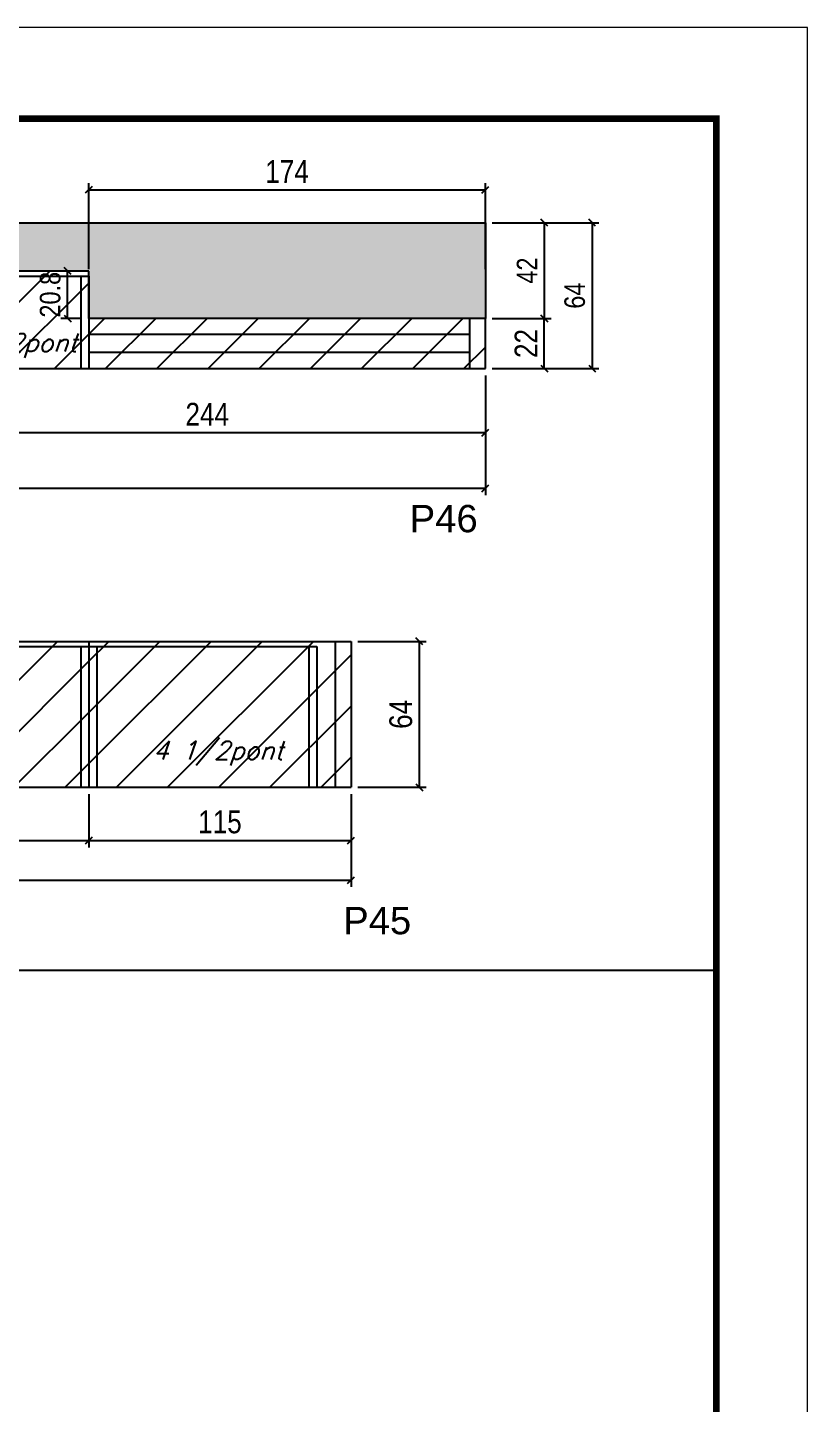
# Model space of a CAD drawing. Extents: x -20960 to -5926, y -2106 to 21915.
# Drawn here: x -7881 to -7538, y 15569 to 16173 of the extents above; entities that cross this region are included whole.
import ezdxf

# ---------------------------------------------------------------- set-up
doc = ezdxf.new("R2010")
doc.units = 0
doc.linetypes.add('DASHED', pattern=[0.75, 0.5, -0.25])
for name, color, linetype in [('5', 5, 'Continuous'), ('COTA', 241, 'Continuous'), ('Painéis', 200, 'Continuous'), ('Reaproveitamento', 251, 'Continuous'), ('SARR_2.2x7', 40, 'Continuous'), ('SARR_3.5x7', 81, 'Continuous'), ('texto', 7, 'Continuous')]:
    doc.layers.add(name, color=color, linetype=linetype)
doc.layers.add('Folhas', color=255, linetype='Continuous', lineweight=9)
doc.layers.add('SARRAFO DE PRESSAO', color=251, linetype='DASHED', lineweight=9)
doc.styles.add('COTA TECNICA', font='techl___.ttf', dxfattribs={"height": 10})
doc.styles.add('COTA TECNICA-50', font='techl___.ttf', dxfattribs={"height": 9})
doc.styles.add('Romans', font='romans.shx')
doc.styles.get("Standard").update_dxf_attribs({"font": 'arial.ttf'})
doc.dimstyles.new('COTA PAINEL-50', dxfattribs={"dimtxt": 9, "dimasz": 3, "dimexe": 3, "dimexo": 3, "dimgap": 3, "dimtad": 1, "dimdec": 1, "dimzin": 12, "dimdsep": 46, "dimtxsty": 'COTA TECNICA-50', "dimblk1": 'OBLIQUE', "dimblk2": 'OBLIQUE', "dimsah": 1, "dimcen": 0.9, "dimclrd": 4, "dimclre": 4, "dimclrt": 240, "dimadec": 1, "dimazin": 3, "dimtfac": 1, "dimtdec": 1, "dimtmove": 0, "dimatfit": 3, "dimfxl": 1, "dimtolj": 1, "dimtzin": 12, "dimarcsym": 0})
doc.dimstyles.new('PAINEL', dxfattribs={"dimtxt": 10, "dimasz": 3, "dimexe": 3, "dimexo": 3, "dimgap": 3, "dimtad": 1, "dimdec": 1, "dimzin": 12, "dimdsep": 46, "dimtxsty": 'COTA TECNICA', "dimblk1": 'OBLIQUE', "dimblk2": 'OBLIQUE', "dimsah": 1, "dimcen": 0.9, "dimclrd": 4, "dimclre": 4, "dimclrt": 240, "dimadec": 1, "dimazin": 3, "dimtfac": 1, "dimtdec": 1, "dimtmove": 0, "dimatfit": 3, "dimfxl": 1, "dimtolj": 1, "dimtzin": 12, "dimarcsym": 0})
pattern_1 = [(45, (-137608.737, -16626.784), (-11.2253202, 11.2253202), [])]

# ---------------------------------------------------------------- blocks, each defined once
blk = doc.blocks.new('9999999999')
at = {"layer": 'Folhas'}
blk.add_lwpolyline([(98138.98, 34190.21), (99623.98, 34190.21), (99623.98, 35240.21), (98138.98, 35240.21)], close=True, dxfattribs=at)
at = {"layer": 'Folhas', "color": 30, "const_width": 3}
blk.add_lwpolyline([(98213.98, 34230.21), (99583.98, 34230.21), (99583.98, 35200.21), (98213.98, 35200.21)], close=True, dxfattribs=at)
blk = doc.blocks.new('_Oblique')
at = {"color": 0, "linetype": 'ByBlock', "lineweight": -2}
blk.add_line((-0.5, -0.5), (0.5, 0.5), dxfattribs=at)
blk = doc.blocks.new('*D397')
at = {"layer": 'COTA', "color": 4, "linetype": 'ByBlock', "lineweight": -2, "transparency": 16777216}
for p, q in [((-7676.78, 16044.9), (-7650.94, 16044.9)), ((-7653.94, 16022.9), (-7653.94, 16044.9)), ((-7676.78, 16022.9), (-7650.94, 16022.9))]:
    blk.add_line(p, q, dxfattribs=at)
at = {"layer": 'Defpoints', "color": 0, "linetype": 'ByBlock', "transparency": 16777216}
for p in [(-7679.78, 16044.9), (-7653.94, 16044.9), (-7679.78, 16022.9)]:
    blk.add_point(p, dxfattribs=at)
at = {"layer": 'COTA', "color": 4, "linetype": 'ByBlock', "lineweight": -2, "transparency": 16777216, "xscale": 3, "yscale": 3, "zscale": 3}
for p, rotation in [((-7653.94, 16044.9), 90), ((-7653.94, 16022.9), 270)]:
    blk.add_blockref('_Oblique', p, dxfattribs=dict(at, rotation=rotation))
at = {"layer": 'COTA', "color": 240, "linetype": 'ByBlock', "transparency": 16777216, "insert": (-7661.94, 16033.9), "char_height": 10, "attachment_point": 5, "rotation": 90, "style": 'COTA TECNICA'}
blk.add_mtext('\\A1;22', dxfattribs=at)
blk = doc.blocks.new('*D401')
at = {"layer": 'COTA', "color": 4, "linetype": 'ByBlock', "lineweight": -2, "transparency": 16777216}
for p, q in [((-8448.78, 16019.9), (-8448.78, 15967.39)), ((-7679.78, 16019.9), (-7679.78, 15967.39)), ((-8448.78, 15970.39), (-7679.78, 15970.39))]:
    blk.add_line(p, q, dxfattribs=at)
at = {"layer": 'Defpoints', "color": 0, "linetype": 'ByBlock', "transparency": 16777216}
for p in [(-8448.78, 16022.9), (-7679.78, 16022.9), (-7679.78, 15970.39)]:
    blk.add_point(p, dxfattribs=at)
at = {"layer": 'COTA', "color": 4, "linetype": 'ByBlock', "lineweight": -2, "transparency": 16777216, "xscale": 3, "yscale": 3, "zscale": 3, "rotation": 180}
blk.add_blockref('_Oblique', (-8448.78, 15970.39), dxfattribs=at)
at = {"layer": 'COTA', "color": 4, "linetype": 'ByBlock', "lineweight": -2, "transparency": 16777216, "xscale": 3, "yscale": 3, "zscale": 3}
blk.add_blockref('_Oblique', (-7679.78, 15970.39), dxfattribs=at)
at = {"layer": 'COTA', "color": 240, "linetype": 'ByBlock', "transparency": 16777216, "insert": (-8064.28, 15978.52), "char_height": 10, "attachment_point": 5, "style": 'COTA TECNICA'}
blk.add_mtext('\\A1;769', dxfattribs=at)
blk = doc.blocks.new('*D402')
at = {"layer": 'COTA', "color": 4, "linetype": 'ByBlock', "lineweight": -2, "transparency": 16777216}
for p, q in [((-7856.78, 16065.7), (-7866.03, 16065.7)), ((-7863.03, 16044.9), (-7863.03, 16065.7)), ((-7856.78, 16044.9), (-7866.03, 16044.9))]:
    blk.add_line(p, q, dxfattribs=at)
at = {"layer": 'Defpoints', "color": 0, "linetype": 'ByBlock', "transparency": 16777216}
for p in [(-7863.03, 16065.7), (-7853.78, 16065.7), (-7853.78, 16044.9)]:
    blk.add_point(p, dxfattribs=at)
at = {"layer": 'COTA', "color": 4, "linetype": 'ByBlock', "lineweight": -2, "transparency": 16777216, "xscale": 3, "yscale": 3, "zscale": 3}
for p, rotation in [((-7863.03, 16065.7), 90), ((-7863.03, 16044.9), 270)]:
    blk.add_blockref('_Oblique', p, dxfattribs=dict(at, rotation=rotation))
at = {"layer": 'COTA', "color": 240, "linetype": 'ByBlock', "transparency": 16777216, "insert": (-7870.65, 16055.3), "char_height": 9, "attachment_point": 5, "rotation": 90, "style": 'COTA TECNICA-50'}
blk.add_mtext('\\A1;20.8', dxfattribs=at)
blk = doc.blocks.new('*D403')
at = {"layer": 'COTA', "color": 4, "linetype": 'ByBlock', "lineweight": -2, "transparency": 16777216}
for p, q in [((-7676.77, 16086.89), (-7650.94, 16086.89)), ((-7653.94, 16086.89), (-7653.94, 16044.9)), ((-7676.78, 16044.9), (-7650.94, 16044.9))]:
    blk.add_line(p, q, dxfattribs=at)
at = {"layer": 'Defpoints', "color": 0, "linetype": 'ByBlock', "transparency": 16777216}
for p in [(-7679.77, 16086.89), (-7679.78, 16044.9), (-7653.94, 16044.9)]:
    blk.add_point(p, dxfattribs=at)
at = {"layer": 'COTA', "color": 4, "linetype": 'ByBlock', "lineweight": -2, "transparency": 16777216, "xscale": 3, "yscale": 3, "zscale": 3}
for p, rotation in [((-7653.94, 16086.89), 90), ((-7653.94, 16044.9), 270)]:
    blk.add_blockref('_Oblique', p, dxfattribs=dict(at, rotation=rotation))
at = {"layer": 'COTA', "color": 240, "linetype": 'ByBlock', "transparency": 16777216, "insert": (-7661.51, 16065.89), "char_height": 9, "attachment_point": 5, "rotation": 90, "style": 'COTA TECNICA-50'}
blk.add_mtext('\\A1;42', dxfattribs=at)
blk = doc.blocks.new('*D374')
at = {"layer": 'COTA', "color": 4, "linetype": 'ByBlock', "lineweight": -2, "transparency": 16777216}
for p, q in [((-7676.77, 16086.89), (-7629.97, 16086.89)), ((-7632.97, 16086.89), (-7632.97, 16022.9)), ((-7676.77, 16022.9), (-7629.97, 16022.9))]:
    blk.add_line(p, q, dxfattribs=at)
at = {"layer": 'Defpoints', "color": 0, "linetype": 'ByBlock', "transparency": 16777216}
for p in [(-7679.77, 16086.89), (-7679.77, 16022.9), (-7632.97, 16022.9)]:
    blk.add_point(p, dxfattribs=at)
at = {"layer": 'COTA', "color": 4, "linetype": 'ByBlock', "lineweight": -2, "transparency": 16777216, "xscale": 3, "yscale": 3, "zscale": 3}
for p, rotation in [((-7632.97, 16086.89), 90), ((-7632.97, 16022.9), 270)]:
    blk.add_blockref('_Oblique', p, dxfattribs=dict(at, rotation=rotation))
at = {"layer": 'COTA', "color": 240, "linetype": 'ByBlock', "transparency": 16777216, "insert": (-7640.56, 16054.89), "char_height": 9, "attachment_point": 5, "rotation": 90, "style": 'COTA TECNICA-50'}
blk.add_mtext('\\A1;64', dxfattribs=at)
blk = doc.blocks.new('*D406')
at = {"layer": 'COTA', "color": 4, "lineweight": -2, "ltscale": 25, "transparency": 16777216}
for p, q in [((-7923.78, 16019.9), (-7923.78, 15991.79)), ((-7679.78, 16019.9), (-7679.78, 15991.79)), ((-7923.78, 15994.79), (-7679.78, 15994.79))]:
    blk.add_line(p, q, dxfattribs=at)
at = {"layer": 'Defpoints', "color": 0, "ltscale": 25, "transparency": 16777216}
for p in [(-7923.78, 16022.9), (-7679.78, 16022.9), (-7679.78, 15994.79)]:
    blk.add_point(p, dxfattribs=at)
at = {"layer": 'COTA', "color": 4, "lineweight": -2, "ltscale": 25, "transparency": 16777216, "xscale": 3, "yscale": 3, "zscale": 3, "rotation": 180}
blk.add_blockref('_Oblique', (-7923.78, 15994.79), dxfattribs=at)
at = {"layer": 'COTA', "color": 4, "lineweight": -2, "ltscale": 25, "transparency": 16777216, "xscale": 3, "yscale": 3, "zscale": 3}
blk.add_blockref('_Oblique', (-7679.78, 15994.79), dxfattribs=at)
at = {"layer": 'COTA', "color": 240, "ltscale": 25, "transparency": 16777216, "insert": (-7801.78, 16002.87), "char_height": 10, "attachment_point": 5, "style": 'COTA TECNICA'}
blk.add_mtext('\\A1;244', dxfattribs=at)
blk = doc.blocks.new('*D407')
at = {"layer": 'COTA', "color": 4, "lineweight": -2, "ltscale": 25, "transparency": 16777216}
for p, q in [((-7853.78, 16066.49), (-7853.78, 16104.28)), ((-7853.78, 16101.28), (-7679.77, 16101.28)), ((-7679.77, 16066.49), (-7679.77, 16104.28))]:
    blk.add_line(p, q, dxfattribs=at)
at = {"layer": 'Defpoints', "color": 0, "ltscale": 25, "transparency": 16777216}
for p in [(-7679.77, 16101.28), (-7853.78, 16063.49), (-7679.77, 16063.49)]:
    blk.add_point(p, dxfattribs=at)
at = {"layer": 'COTA', "color": 4, "lineweight": -2, "ltscale": 25, "transparency": 16777216, "xscale": 3, "yscale": 3, "zscale": 3, "rotation": 180}
blk.add_blockref('_Oblique', (-7853.78, 16101.28), dxfattribs=at)
at = {"layer": 'COTA', "color": 4, "lineweight": -2, "ltscale": 25, "transparency": 16777216, "xscale": 3, "yscale": 3, "zscale": 3}
blk.add_blockref('_Oblique', (-7679.77, 16101.28), dxfattribs=at)
at = {"layer": 'COTA', "color": 240, "ltscale": 25, "transparency": 16777216, "insert": (-7766.78, 16109.35), "char_height": 10, "attachment_point": 5, "style": 'COTA TECNICA'}
blk.add_mtext('\\A1;174', dxfattribs=at)
blk = doc.blocks.new('*D422')
at = {"layer": 'COTA', "color": 4, "linetype": 'ByBlock', "lineweight": -2, "transparency": 16777216}
for p, q in [((-8097.7, 15836.22), (-8097.7, 15812.86)), ((-7853.7, 15836.22), (-7853.7, 15812.86)), ((-8097.7, 15815.86), (-7853.7, 15815.86))]:
    blk.add_line(p, q, dxfattribs=at)
at = {"layer": 'Defpoints', "color": 0, "linetype": 'ByBlock', "transparency": 16777216}
for p in [(-8097.7, 15839.22), (-7853.7, 15839.22), (-7853.7, 15815.86)]:
    blk.add_point(p, dxfattribs=at)
at = {"layer": 'COTA', "color": 4, "linetype": 'ByBlock', "lineweight": -2, "transparency": 16777216, "xscale": 3, "yscale": 3, "zscale": 3, "rotation": 180}
blk.add_blockref('_Oblique', (-8097.7, 15815.86), dxfattribs=at)
at = {"layer": 'COTA', "color": 4, "linetype": 'ByBlock', "lineweight": -2, "transparency": 16777216, "xscale": 3, "yscale": 3, "zscale": 3}
blk.add_blockref('_Oblique', (-7853.7, 15815.86), dxfattribs=at)
at = {"layer": 'COTA', "color": 240, "linetype": 'ByBlock', "transparency": 16777216, "insert": (-7975.7, 15823.93), "char_height": 10, "attachment_point": 5, "style": 'COTA TECNICA'}
blk.add_mtext('\\A1;244', dxfattribs=at)
blk = doc.blocks.new('*D423')
at = {"layer": 'COTA', "color": 4, "linetype": 'ByBlock', "lineweight": -2, "transparency": 16777216}
for p, q in [((-7853.7, 15836.22), (-7853.7, 15812.86)), ((-7738.71, 15836.22), (-7738.71, 15812.86)), ((-7853.7, 15815.86), (-7738.71, 15815.86))]:
    blk.add_line(p, q, dxfattribs=at)
at = {"layer": 'Defpoints', "color": 0, "linetype": 'ByBlock', "transparency": 16777216}
for p in [(-7853.7, 15839.22), (-7738.71, 15839.22), (-7738.71, 15815.86)]:
    blk.add_point(p, dxfattribs=at)
at = {"layer": 'COTA', "color": 4, "linetype": 'ByBlock', "lineweight": -2, "transparency": 16777216, "xscale": 3, "yscale": 3, "zscale": 3, "rotation": 180}
blk.add_blockref('_Oblique', (-7853.7, 15815.86), dxfattribs=at)
at = {"layer": 'COTA', "color": 4, "linetype": 'ByBlock', "lineweight": -2, "transparency": 16777216, "xscale": 3, "yscale": 3, "zscale": 3}
blk.add_blockref('_Oblique', (-7738.71, 15815.86), dxfattribs=at)
at = {"layer": 'COTA', "color": 240, "linetype": 'ByBlock', "transparency": 16777216, "insert": (-7796.21, 15823.97), "char_height": 10, "attachment_point": 5, "style": 'COTA TECNICA'}
blk.add_mtext('\\A1;115', dxfattribs=at)
blk = doc.blocks.new('*D427')
at = {"layer": 'COTA', "color": 4, "linetype": 'ByBlock', "lineweight": -2, "transparency": 16777216}
for p, q in [((-7735.71, 15903.22), (-7705.73, 15903.22)), ((-7708.73, 15839.22), (-7708.73, 15903.22)), ((-7735.71, 15839.22), (-7705.73, 15839.22))]:
    blk.add_line(p, q, dxfattribs=at)
at = {"layer": 'Defpoints', "color": 0, "linetype": 'ByBlock', "transparency": 16777216}
for p in [(-7738.71, 15903.22), (-7708.73, 15903.22), (-7738.71, 15839.22)]:
    blk.add_point(p, dxfattribs=at)
at = {"layer": 'COTA', "color": 4, "linetype": 'ByBlock', "lineweight": -2, "transparency": 16777216, "xscale": 3, "yscale": 3, "zscale": 3}
for p, rotation in [((-7708.73, 15903.22), 90), ((-7708.73, 15839.22), 270)]:
    blk.add_blockref('_Oblique', p, dxfattribs=dict(at, rotation=rotation))
at = {"layer": 'COTA', "color": 240, "linetype": 'ByBlock', "transparency": 16777216, "insert": (-7716.84, 15871.22), "char_height": 10, "attachment_point": 5, "rotation": 90, "style": 'COTA TECNICA'}
blk.add_mtext('\\A1;64', dxfattribs=at)
blk = doc.blocks.new('*D431')
at = {"layer": 'COTA', "color": 4, "linetype": 'ByBlock', "lineweight": -2, "transparency": 16777216}
for p, q in [((-8097.7, 15836.22), (-8097.7, 15795.49)), ((-7738.71, 15836.22), (-7738.71, 15795.49)), ((-8097.7, 15798.49), (-7738.71, 15798.49))]:
    blk.add_line(p, q, dxfattribs=at)
at = {"layer": 'Defpoints', "color": 0, "linetype": 'ByBlock', "transparency": 16777216}
for p in [(-8097.7, 15839.22), (-7738.71, 15839.22), (-7738.71, 15798.49)]:
    blk.add_point(p, dxfattribs=at)
at = {"layer": 'COTA', "color": 4, "linetype": 'ByBlock', "lineweight": -2, "transparency": 16777216, "xscale": 3, "yscale": 3, "zscale": 3, "rotation": 180}
blk.add_blockref('_Oblique', (-8097.7, 15798.49), dxfattribs=at)
at = {"layer": 'COTA', "color": 4, "linetype": 'ByBlock', "lineweight": -2, "transparency": 16777216, "xscale": 3, "yscale": 3, "zscale": 3}
blk.add_blockref('_Oblique', (-7738.71, 15798.49), dxfattribs=at)
at = {"layer": 'COTA', "color": 240, "linetype": 'ByBlock', "transparency": 16777216, "insert": (-7918.21, 15806.74), "char_height": 10, "attachment_point": 5, "style": 'COTA TECNICA'}
blk.add_mtext('\\A1;359', dxfattribs=at)

msp = doc.modelspace()

# ---------------------------------------------------------------- hatches: boundary and pattern name
at = {"layer": 'COTA', "linetype": 'ByBlock'}
h = msp.add_hatch(dxfattribs=at)
h.set_pattern_fill('AR-CONC', color=256, scale=0.03)
h.set_pattern_definition([(50, (-147629.389, -15637.8657), (5.46554007, -0.47817257), [0.5715, -6.2865]), (355, (-147629.389, -15637.8657), (-1.05730264, 5.73170536), [0.4572, -5.02921753]), (100.4514447, (-147628.9336, -15637.9055), (4.40823741, 5.25353256), [0.48570026, -5.34270734]), (46.1842, (-147629.389, -15636.342), (8.13237123, -1.26126984), [0.85725, -9.42975]), (96.6355576, (-147628.711, -15636.447), (7.122124, 7.42278374), [0.7285507, -8.01406824]), (351.184151, (-147629.389, -15636.342), (7.122124, 7.42278374), [0.685799, -7.54379196]), (21, (-147628.627, -15636.7227), (4.54843174, -3.06795595), [0.5715, -6.2865]), (326, (-147628.627, -15636.7227), (1.85406085, 5.52563898), [0.4572, -5.0292]), (71.451445, (-147628.248, -15636.9783), (6.40249258, 2.45768307), [0.48570026, -5.34269813]), (37.5, (-147629.389, -15637.8657), (0.092658098, 2.536651166), [0, -4.96824, 0, -5.1054, 0, -5.04825]), (7.5, (-147629.389, -15637.8657), (2.004589875, 3.005417245), [0, -2.91084, 0, -4.85394, 0, -1.92405]), (327.5, (-147631.0883, -15637.8657), (4.067717855, -0.17186232), [0, -1.905, 0, -5.9436, 0, -7.8867]), (317.5, (-147631.8503, -15637.8657), (4.44387544, 0.76279473), [0, -2.4765, 0, -3.94716, 0, -5.6007])])
h.paths.add_polyline_path([(-7679.77, 16086.89), (-8448.78, 16086.91), (-8448.78, 16065.7), (-7853.78, 16065.7), (-7853.78, 16063.49), (-7853.78, 16063.49), (-7853.78, 16044.9), (-7679.78, 16044.9)])
h.paths.add_polyline_path([(-7861.8, 16040.26), (-7861.8, 16070.8), (-7880.33, 16070.8), (-7880.33, 16040.26)], flags=9)
at = {"layer": 'Reaproveitamento', "linetype": 'ByBlock'}
h = msp.add_hatch(dxfattribs=at)
h.set_pattern_fill('ANSI31', color=256, scale=5)
h.set_pattern_definition([(45, (-147629.389, -15637.866), (-11.2253202, 11.2253202), [])])
h.paths.add_polyline_path([(-7679.78, 16044.9), (-7853.78, 16044.9), (-7853.78, 16065.7), (-7923.78, 16065.7), (-7923.78, 16022.9), (-7679.78, 16022.9)])
h = msp.add_hatch(dxfattribs=at)
h.set_pattern_fill('ANSI31', color=256, scale=5)
h.set_pattern_definition(pattern_1)
h.paths.add_polyline_path([(-8097.7, 15903.22), (-8097.7, 15839.22), (-7853.7, 15839.22), (-7853.7, 15903.22)])
h.paths.add_polyline_path([(-8015.87, 15854.56), (-7948.25, 15854.56), (-7942.75, 15870.53), (-8010.37, 15870.53)], flags=24)
h = msp.add_hatch(dxfattribs=at)
h.set_pattern_fill('ANSI31', color=256, scale=5)
h.set_pattern_definition(pattern_1)
h.paths.add_polyline_path([(-7853.7, 15903.22), (-7853.7, 15839.22), (-7738.71, 15839.22), (-7738.71, 15903.22)])
h.paths.add_polyline_path([(-7833.61, 15846.1), (-7765.99, 15846.1), (-7760.49, 15862.07), (-7828.11, 15862.07)], flags=24)

# ---------------------------------------------------------------- linework, layer by layer
at = {"layer": 'COTA', "linetype": 'ByBlock'}
for p, q in [((-8448.78, 16086.91), (-7679.77, 16086.89)), ((-7679.77, 16086.89), (-7679.78, 16044.9)), ((-7578.5, 15758.91), (-8948.5, 15758.91))]:
    msp.add_line(p, q, dxfattribs=at)
at = {"layer": 'Painéis', "linetype": 'ByBlock'}
for p, q in [((-7853.78, 16065.7), (-8448.78, 16065.7)), ((-7853.78, 16044.9), (-7853.78, 16065.7)), ((-7679.78, 16044.9), (-7853.78, 16044.9)), ((-7679.78, 16022.9), (-7679.78, 16044.9)), ((-8448.78, 16022.9), (-7679.78, 16022.9)), ((-8097.7, 15903.22), (-7738.71, 15903.22)), ((-7853.7, 15903.21), (-7853.7, 15839.21)), ((-7738.71, 15903.22), (-7738.71, 15839.22)), ((-8097.7, 15839.22), (-7738.71, 15839.22))]:
    msp.add_line(p, q, dxfattribs=at)
at = {"layer": 'SARR_2.2x7', "linetype": 'Continuous', "ltscale": 50}
for p, q in [((-7923.78, 16063.5), (-7853.78, 16063.49)), ((-7686.78, 16044.9), (-7686.78, 16022.9)), ((-7686.78, 16037.9), (-7853.78, 16037.9)), ((-7686.78, 16029.9), (-7853.78, 16029.9)), ((-8082.7, 15901.02), (-7853.7, 15901.02)), ((-7853.7, 15901.02), (-7753.71, 15901.01)), ((-7745.71, 15903.22), (-7745.71, 15839.22))]:
    msp.add_line(p, q, dxfattribs=at)
at = {"layer": 'SARR_3.5x7'}
for p, q in [((-7857.28, 16063.49), (-7857.28, 16022.9)), ((-7853.78, 16063.49), (-7853.78, 16022.9)), ((-7857.2, 15901.02), (-7857.2, 15839.22)), ((-7850.2, 15901.02), (-7850.2, 15839.22)), ((-7757.21, 15901.01), (-7757.21, 15839.22)), ((-7753.71, 15901.01), (-7753.71, 15839.22))]:
    msp.add_line(p, q, dxfattribs=at)

# ---------------------------------------------------------------- block references
at = {"layer": 'SARRAFO DE PRESSAO', "color": 6, "linetype": 'ByBlock'}
msp.add_blockref('9999999999', (-107162.48, -19067.69), dxfattribs=at)

# ---------------------------------------------------------------- texts
at = {"layer": '5', "linetype": 'Continuous'}
for s, p in [('P46', (-7712.98, 15951.09)), ('P45', (-7742.14, 15774.75))]:
    msp.add_text(s, height=12, rotation=359.99996, dxfattribs=at).set_placement(p)
at = {"layer": 'texto', "color": 2, "char_height": 8, "attachment_point": 5, "style": 'Romans'}
for s, insert in [('{\\Q19;\\C256;3 1/2pont}', (-7887.42, 16033)), ('{\\Q19;\\C256;4 1/2pont}', (-7797.05, 15854.08))]:
    msp.add_mtext(s, dxfattribs=dict(at, insert=insert))

# ---------------------------------------------------------------- dimensions: what is measured, and where the dimension line sits
at = {"layer": 'COTA', "ltscale": 25}
for base, p1, p2, picture, middle in [((-7679.77, 16101.28), (-7853.78, 16063.49), (-7679.77, 16063.49), '*D407', (-7766.78, 16109.35)), ((-7679.78, 15994.79), (-7923.78, 16022.9), (-7679.78, 16022.9), '*D406', (-7801.78, 16002.87))]:
    dim = msp.add_linear_dim(base=base, p1=p1, p2=p2, dimstyle='PAINEL', dxfattribs=at)
    dim.commit()
    dim.dimension.update_dxf_attribs({"geometry": picture, "text_midpoint": middle})
at = {"layer": 'COTA', "linetype": 'ByBlock'}
for base, p2, picture, middle in [((-7653.94, 16044.9), (-7679.78, 16044.9), '*D403', (-7661.51, 16065.89)), ((-7632.97, 16022.9), (-7679.77, 16022.9), '*D374', (-7640.56, 16054.89))]:
    dim = msp.add_linear_dim(base=base, p1=(-7679.77, 16086.89), p2=p2, angle=90, dimstyle='COTA PAINEL-50', override={"dimarcsym": 1}, dxfattribs=at)
    dim.commit()
    dim.dimension.update_dxf_attribs({"geometry": picture, "text_midpoint": middle})
dim = msp.add_linear_dim(base=(-7863.03, 16065.7), p1=(-7853.78, 16044.9), p2=(-7853.78, 16065.7), angle=90, dimstyle='COTA PAINEL-50', override={"dimarcsym": 1}, dxfattribs=at)
dim.commit()
dim.dimension.update_dxf_attribs({"geometry": '*D402', "text_midpoint": (-7863.03, 16055.3), "dimtype": 160})
for base, p1, p2, picture, middle in [((-7653.94, 16044.9), (-7679.78, 16022.9), (-7679.78, 16044.9), '*D397', (-7661.94, 16033.9)), ((-7708.73, 15903.22), (-7738.71, 15839.22), (-7738.71, 15903.22), '*D427', (-7716.84, 15871.22))]:
    dim = msp.add_linear_dim(base=base, p1=p1, p2=p2, angle=90, dimstyle='PAINEL', dxfattribs=at)
    dim.commit()
    dim.dimension.update_dxf_attribs({"geometry": picture, "text_midpoint": middle})
for base, p1, p2, picture, middle in [((-7679.78, 15970.39), (-8448.78, 16022.9), (-7679.78, 16022.9), '*D401', (-8064.28, 15978.52)), ((-7853.7, 15815.86), (-8097.7, 15839.22), (-7853.7, 15839.22), '*D422', (-7975.7, 15823.93)), ((-7738.71, 15798.49), (-8097.7, 15839.22), (-7738.71, 15839.22), '*D431', (-7918.21, 15806.74))]:
    dim = msp.add_linear_dim(base=base, p1=p1, p2=p2, dimstyle='PAINEL', dxfattribs=at)
    dim.commit()
    dim.dimension.update_dxf_attribs({"geometry": picture, "text_midpoint": middle})
dim = msp.add_linear_dim(base=(-7738.71, 15815.86), p1=(-7853.7, 15839.22), p2=(-7738.71, 15839.22), dimstyle='PAINEL', override={"dimtmove": 1}, dxfattribs=at)
dim.commit()
dim.dimension.update_dxf_attribs({"geometry": '*D423', "text_midpoint": (-7796.21, 15823.97)})

doc.saveas('drawing.dxf')
